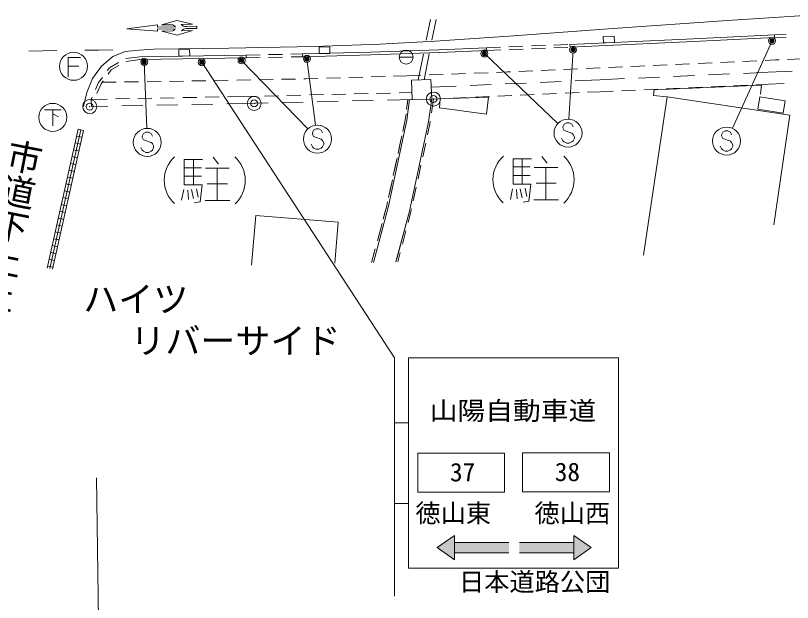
# Model space of a CAD drawing. Units: millimetres, scale not verified. Extents: x 40000 to 680000, y 20000 to 380000.
# Drawn here: x 254367 to 309800, y 236743 to 278618 of the extents above; entities that cross this region are included whole.
import ezdxf
from ezdxf.enums import TextEntityAlignment as Align

# ---------------------------------------------------------------- set-up
doc = ezdxf.new("R2010")
doc.units = ezdxf.units.MM
doc.header["$LTSCALE"] = 1000
doc.header["$PDMODE"] = 32
doc.header["$PDSIZE"] = 500
for name, color, linetype, lineweight in [('M-BGD', 7, 'Continuous', 13), ('M-BGD-EXST', 7, 'Continuous', 13), ('M-BMK-HTXT', 7, 'Continuous', 13), ('M-BMK-ROW', 7, 'Continuous', 13), ('M-STR-HTXT', 7, 'Continuous', 13), ('M-STR-STRC', 7, 'Continuous', 13)]:
    doc.layers.add(name, color=color, linetype=linetype, lineweight=lineweight)
doc.styles.add('@ＭＳ ゴシック', font='')
doc.styles.add('ＭＳ ゴシック', font='')
doc.styles.get('@ＭＳ ゴシック').set_extended_font_data('@MS Gothic')
doc.styles.get('ＭＳ ゴシック').set_extended_font_data('MS Gothic')

msp = doc.modelspace()

# ---------------------------------------------------------------- hatches: boundary and pattern name
at = {"layer": 'M-STR-STRC'}
for points in [[(285694, 241528), (285694, 241028), (285694, 240278), (285694, 239778), (284444, 240653)], [(294194, 241028), (294194, 241528), (295444, 240653), (294194, 239778), (294194, 240278)], [(284444, 240653), (284980, 241028), (285694, 241028), (285694, 240278), (285694, 239778)], [(285694, 241028), (289569, 241028), (289569, 240278), (285694, 240278)], [(290319, 241028), (294194, 241028), (294194, 240278), (290319, 240278)]]:
    msp.add_hatch(color=256, dxfattribs=at).paths.add_polyline_path(points)

# ---------------------------------------------------------------- linework, layer by layer
at = {"layer": 'M-BGD'}
for p, q in [((283671, 276853), (283964, 278324)), ((284081, 276865), (284374, 278337)), ((264493, 277944), (264496, 277795)), ((264496, 277795), (265783, 277819)), ((264793, 277950), (265593, 277966)), ((266553, 277834), (267295, 277849)), ((267298, 277699), (267295, 277849)), ((264499, 277645), (265786, 277669)), ((264502, 277495), (264499, 277645)), ((264802, 277500), (265602, 277516)), ((266556, 277684), (267298, 277699)), ((308513, 277243), (302240, 276942)), ((309342, 277277), (308513, 277243)), ((308513, 277243), (308521, 277043)), ((293920, 276553), (302240, 276942)), ((293930, 276353), (302249, 276742)), ((308522, 277043), (302250, 276742)), ((309350, 277077), (308521, 277043)), ((287976, 276321), (288975, 276360)), ((287976, 276321), (287984, 276121)), ((287984, 276121), (288983, 276160)), ((289574, 276383), (290574, 276422)), ((289582, 276183), (290582, 276222)), ((291173, 276445), (292173, 276484)), ((291181, 276246), (292180, 276285)), ((292772, 276508), (293771, 276547)), ((292780, 276308), (293779, 276347)), ((293920, 276553), (293928, 276353)), ((259008, 275620), (258133, 275620)), ((258133, 275620), (258133, 274245)), ((263232, 275669), (262240, 275543)), ((263232, 275669), (270818, 275789)), ((263235, 275470), (270822, 275589)), ((270818, 275789), (271818, 275812)), ((270818, 275789), (270822, 275589)), ((270823, 275589), (271823, 275612)), ((272418, 275826), (273418, 275849)), ((272423, 275626), (273422, 275649)), ((274018, 275863), (274852, 275882)), ((274022, 275663), (274857, 275682)), ((274852, 275882), (274857, 275682)), ((281737, 275652), (282737, 275652)), ((281737, 275652), (282737, 275652)), ((283106, 274022), (283475, 275872)), ((283518, 274038), (283886, 275885)), ((309457, 275488), (310456, 275528)), ((258133, 274995), (258883, 274995)), ((261714, 275263), (261062, 274888)), ((261744, 275049), (261198, 274735)), ((263258, 275471), (262266, 275345)), ((296670, 274910), (297669, 274955)), ((298269, 274982), (298877, 275009)), ((298877, 275009), (299268, 275027)), ((299867, 275054), (300866, 275100)), ((301465, 275127), (302464, 275173)), ((303064, 275201), (304063, 275246)), ((304662, 275274), (305661, 275320)), ((306260, 275347), (307259, 275393)), ((307859, 275421), (308579, 275454)), ((308579, 275454), (308858, 275465)), ((261062, 274888), (260915, 274688)), ((261198, 274735), (260979, 274437)), ((283881, 274381), (284881, 274418)), ((285480, 274441), (286480, 274478)), ((287079, 274500), (288078, 274537)), ((288678, 274560), (289478, 274590)), ((289478, 274590), (289677, 274599)), ((290277, 274625), (291276, 274670)), ((291875, 274697), (292874, 274741)), ((293473, 274768), (294472, 274812)), ((295072, 274839), (296071, 274884)), ((305301, 274447), (303803, 274381)), ((308058, 274570), (306300, 274492)), ((309778, 274654), (308058, 274570)), ((260560, 274205), (260292, 273840)), ((260623, 273954), (260466, 273740)), ((260549, 273853), (261549, 273868)), ((262149, 273876), (263149, 273891)), ((263749, 273899), (264749, 273914)), ((265349, 273922), (266349, 273937)), ((266949, 273948), (267949, 273967)), ((268548, 273978), (269548, 273997)), ((270148, 274008), (271148, 274027)), ((271748, 274038), (272748, 274057)), ((273348, 274068), (274347, 274087)), ((274947, 274098), (275073, 274100)), ((275073, 274100), (275947, 274127)), ((276547, 274146), (277546, 274176)), ((278146, 274195), (279145, 274225)), ((279745, 274244), (280745, 274274)), ((281344, 274293), (282282, 274321)), ((282282, 274321), (283282, 274359)), ((293288, 273913), (291790, 273846)), ((296051, 274035), (294287, 273957)), ((297809, 274114), (296051, 274035)), ((300306, 274225), (298808, 274158)), ((302804, 274336), (301305, 274269)), ((260292, 273840), (260074, 273338)), ((260466, 273740), (260175, 273066)), ((285796, 273580), (284032, 273502)), ((288293, 273691), (286795, 273625)), ((290791, 273802), (289292, 273735)), ((298597, 273298), (297598, 273253)), ((300195, 273369), (299196, 273325)), ((301793, 273440), (300794, 273396)), ((303392, 273511), (302393, 273467)), ((304990, 273583), (303991, 273538)), ((306589, 273654), (305590, 273609)), ((308097, 273721), (307188, 273681)), ((309206, 273775), (308097, 273721)), ((259836, 272787), (259772, 272638)), ((264694, 272730), (265693, 272748)), ((266293, 272759), (267293, 272778)), ((267893, 272789), (268893, 272807)), ((269493, 272819), (270615, 272839)), ((270615, 272839), (271533, 272861)), ((272133, 272875), (273132, 272899)), ((273732, 272913), (274732, 272936)), ((275332, 272951), (276331, 272974)), ((276931, 272988), (277931, 273012)), ((278531, 273026), (279531, 273049)), ((280130, 273064), (281130, 273087)), ((281730, 273101), (282647, 273123)), ((286580, 272764), (285581, 272720)), ((288179, 272835), (287180, 272791)), ((289777, 272906), (288778, 272862)), ((291375, 272977), (290376, 272933)), ((292974, 273048), (291975, 273004)), ((294572, 273119), (293573, 273075)), ((296089, 273186), (295172, 273146)), ((296998, 273227), (296089, 273186)), ((300862, 272812), (299181, 261511)), ((259772, 272638), (260894, 272659)), ((259772, 272638), (259781, 272138)), ((261494, 272670), (262494, 272689)), ((261954, 272179), (263454, 272206)), ((263094, 272700), (264094, 272718)), ((264454, 272225), (265953, 272253)), ((266953, 272271), (268453, 272299)), ((269453, 272318), (270626, 272340)), ((270626, 272340), (272397, 272381)), ((273397, 272405), (274897, 272440)), ((275896, 272464), (277396, 272499)), ((278396, 272523), (279895, 272558)), ((280895, 272581), (282667, 272623)), ((282267, 271908), (282357, 272616)), ((282304, 272195), (282357, 272616)), ((284185, 272658), (284041, 271668)), ((284185, 272658), (284041, 271668)), ((284982, 272693), (284064, 272653)), ((259781, 272138), (260954, 272160)), ((281993, 270333), (282173, 271168)), ((282054, 270616), (282173, 271168)), ((282173, 271168), (282228, 271600)), ((282173, 271168), (282192, 271313)), ((283955, 271075), (283929, 270894)), ((283955, 271075), (283929, 270894)), ((283929, 270894), (283757, 270095)), ((283929, 270894), (283757, 270095)), ((258830, 270506), (256620, 260592)), ((259025, 270463), (256818, 260561)), ((259220, 270419), (257013, 260518)), ((258721, 270018), (259111, 269931)), ((258830, 270506), (259220, 270419)), ((281718, 269051), (281928, 270029)), ((258612, 269530), (259003, 269443)), ((281657, 268769), (281867, 269746)), ((283631, 269508), (283421, 268531)), ((283631, 269508), (283421, 268531)), ((258503, 269042), (258894, 268955)), ((258395, 268554), (258785, 268467)), ((267717, 268335), (266406, 268335)), ((266406, 268335), (266406, 266540)), ((267717, 268335), (266406, 268335)), ((266406, 268335), (266406, 266540)), ((267062, 268335), (267062, 266540)), ((267062, 268335), (267062, 266540)), ((268463, 268515), (268840, 268023)), ((268463, 268515), (268840, 268023)), ((281381, 267487), (281591, 268465)), ((291175, 268386), (289864, 268386)), ((289864, 268386), (289864, 266591)), ((291175, 268386), (289864, 268386)), ((289864, 268386), (289864, 266591)), ((290520, 268386), (290520, 266591)), ((290520, 268386), (290520, 266591)), ((291921, 268566), (292298, 268074)), ((291921, 268566), (292298, 268074)), ((258286, 268066), (258676, 267979)), ((266406, 267761), (267636, 267761)), ((266406, 267761), (267636, 267761)), ((281320, 267204), (281531, 268182)), ((283294, 267944), (283084, 266966)), ((283294, 267944), (283084, 266966)), ((289864, 267812), (291093, 267812)), ((289864, 267812), (291093, 267812)), ((291380, 267779), (293061, 267779)), ((291380, 267779), (293061, 267779)), ((292208, 267779), (292208, 265468)), ((292208, 267779), (292208, 265468)), ((258177, 267578), (258568, 267491)), ((267922, 267728), (269603, 267728)), ((267922, 267728), (269603, 267728)), ((268750, 267728), (268750, 265417)), ((268750, 267728), (268750, 265417)), ((289864, 267205), (291085, 267205)), ((289864, 267205), (291085, 267205)), ((258068, 267090), (258459, 267003)), ((266406, 267154), (267627, 267154)), ((266406, 267154), (267627, 267154)), ((281044, 265923), (281255, 266901)), ((291503, 266664), (292938, 266664)), ((291503, 266664), (292938, 266664)), ((257851, 266114), (258241, 266027)), ((257960, 266602), (258350, 266515)), ((266373, 266204), (266218, 265441)), ((266373, 266204), (266218, 265441)), ((266406, 266540), (267677, 266540)), ((266406, 266540), (267677, 266540)), ((266660, 266163), (266709, 265482)), ((266660, 266163), (266709, 265482)), ((266922, 266204), (267054, 265556)), ((266922, 266204), (267054, 265556)), ((267275, 266245), (267390, 265663)), ((267275, 266245), (267390, 265663)), ((267677, 266540), (267537, 265318)), ((267677, 266540), (267537, 265318)), ((268045, 266613), (269480, 266613)), ((268045, 266613), (269480, 266613)), ((280984, 265640), (281194, 266618)), ((282958, 266380), (282748, 265402)), ((282958, 266380), (282748, 265402)), ((289831, 266255), (289675, 265492)), ((289831, 266255), (289675, 265492)), ((289864, 266591), (291134, 266591)), ((289864, 266591), (291134, 266591)), ((290118, 266214), (290167, 265533)), ((290118, 266214), (290167, 265533)), ((290380, 266255), (290512, 265607)), ((290380, 266255), (290512, 265607)), ((290733, 266296), (290848, 265714)), ((290733, 266296), (290848, 265714)), ((291134, 266591), (290995, 265369)), ((291134, 266591), (290995, 265369)), ((257742, 265626), (258132, 265539)), ((257633, 265138), (258024, 265051)), ((267537, 265318), (267119, 265245)), ((267537, 265318), (267119, 265245)), ((267898, 265417), (269652, 265417)), ((267898, 265417), (269652, 265417)), ((280599, 264088), (280857, 265052)), ((280674, 264367), (280857, 265052)), ((280857, 265052), (280918, 265337)), ((280857, 265052), (280857, 265054)), ((290995, 265369), (290577, 265296)), ((290995, 265369), (290577, 265296)), ((291356, 265468), (293110, 265468)), ((291356, 265468), (293110, 265468)), ((257524, 264650), (257915, 264563)), ((282582, 264630), (282375, 263846)), ((282582, 264630), (282375, 263846)), ((282621, 264815), (282582, 264630)), ((282621, 264815), (282582, 264630)), ((257416, 264162), (257806, 264075)), ((277387, 263875), (277153, 260941)), ((257307, 263674), (257697, 263587)), ((280186, 262542), (280444, 263508)), ((280261, 262821), (280519, 263787)), ((257198, 263186), (257589, 263099)), ((282223, 263266), (281968, 262299)), ((282223, 263266), (281968, 262299)), ((256981, 262210), (257371, 262123)), ((257089, 262698), (257480, 262611)), ((256872, 261722), (257262, 261635)), ((279773, 260996), (280031, 261962)), ((281815, 261719), (281636, 261039)), ((281815, 261719), (281686, 261229)), ((256763, 261234), (257153, 261147)), ((256654, 260746), (257045, 260659))]:
    msp.add_line(p, q, dxfattribs=at)
for points in [[(264493, 277944), (262298, 277677), (264502, 277495)], [(264793, 277950), (265887, 278271), (266993, 277993), (266193, 277977)], [(264802, 277500), (265907, 277222), (267001, 277543), (266201, 277527)], [(274852, 275882), (279707, 276006), (284575, 276175), (287976, 276321)], [(274857, 275682), (279713, 275806), (284583, 275975), (287984, 276121)], [(307511, 273007), (307594, 273644), (299938, 273328), (299890, 272905), (300862, 272812)], [(308469, 263675), (309612, 271510), (300862, 272812)], [(279897, 260999), (280974, 265024), (282292, 271148), (282479, 272619)], [(280376, 262790), (280974, 265024), (282292, 271148), (282479, 272619)], [(284064, 272660), (283811, 270915), (282465, 264658), (281511, 261036)], [(284064, 272660), (283811, 270915), (282465, 264658), (281570, 261260)], [(277387, 263875), (271503, 264346), (271212, 260816)]]:
    msp.add_lwpolyline(points, dxfattribs=at)
for points in [[(297077, 277150), (296289, 277116), (296309, 276659), (297097, 276693)], [(266781, 276191), (266011, 276164), (266026, 275714), (266797, 275741)], [(276801, 276372), (276027, 276380), (276022, 275913), (276796, 275905)], [(284010, 274057), (282614, 274003), (282667, 272606), (284064, 272660)], [(288123, 272796), (284675, 272672), (284609, 272037), (287967, 271571)], [(309142, 271641), (309284, 272533), (307482, 272819), (307340, 271927)]]:
    msp.add_lwpolyline(points, close=True, dxfattribs=at)
for centre, radius in [((282237, 275652), 500), ((282237, 275652), 500), ((258508, 274995), 1000)]:
    msp.add_circle(centre, radius, dxfattribs=at)
for centre, radius, start, end in [((266293, 278679), 1000, 225.5334, 239.318), ((266543, 278334), 500, 225.5334, 271.1064), ((266329, 276830), 1000, 91.1063, 91.1064), ((266329, 276830), 1000, 122.8947, 136.6793), ((266565, 277184), 500, 91.1063, 136.6793), ((267200, 266868), 2228, 131.6979, 228.0192), ((267200, 266868), 2228, 131.6979, 228.0192), ((268477, 266860), 2282, 312.8638, 47.4164), ((268477, 266860), 2282, 312.8638, 47.4164), ((290657, 266919), 2228, 131.6979, 228.0192), ((290657, 266919), 2228, 131.6979, 228.0192), ((291935, 266911), 2282, 312.8638, 47.4164), ((291935, 266911), 2282, 312.8638, 47.4164)]:
    msp.add_arc(centre, radius, start, end, dxfattribs=at)
at = {"layer": 'M-BGD-EXST'}
for p, q in [((256427, 271901), (257627, 271901)), ((257027, 271901), (257027, 270751)), ((257027, 271601), (257427, 271401))]:
    msp.add_line(p, q, dxfattribs=at)
msp.add_circle((257027, 271351), 1000, dxfattribs=at)
at = {"layer": 'M-BMK-ROW'}
for centre in [(271394, 272348), (284185, 272659), (259663, 272122)]:
    msp.add_circle(centre, 500, dxfattribs=at)
for p in [(284185, 272659), (259663, 272122), (271394, 272348)]:
    msp.add_point(p, dxfattribs=at)
at = {"layer": 'M-STR-HTXT'}
for p, q in [((308342, 276806), (305517, 270582)), ((294148, 276179), (293848, 271234)), ((275158, 275527), (275779, 270797)), ((287819, 275910), (293064, 270920)), ((263550, 275318), (263729, 270561)), ((267654, 275290), (281395, 254185)), ((270493, 275421), (275215, 270523)), ((260147, 245637), (260369, 229639))]:
    msp.add_line(p, q, dxfattribs=at)
for centre, radius in [((308342, 276806), 150), ((308342, 276806), 120), ((308342, 276806), 90), ((308342, 276806), 60), ((308342, 276806), 30), ((308342, 276806), 20), ((287819, 275910), 150), ((294148, 276179), 150), ((294148, 276179), 120), ((294148, 276179), 90), ((294148, 276179), 60), ((294148, 276179), 30), ((294148, 276179), 20), ((270493, 275421), 150), ((270493, 275421), 120), ((270493, 275421), 90), ((275158, 275527), 150), ((275158, 275527), 120), ((275158, 275527), 90), ((275158, 275527), 60), ((275158, 275527), 30), ((275158, 275527), 20), ((287819, 275910), 120), ((287819, 275910), 90), ((287819, 275910), 60), ((287819, 275910), 30), ((287819, 275910), 20), ((263550, 275318), 150), ((263550, 275318), 120), ((263550, 275318), 90), ((263550, 275318), 60), ((263550, 275318), 30), ((263550, 275318), 20), ((267654, 275290), 150), ((267654, 275290), 120), ((267654, 275290), 90), ((267654, 275290), 60), ((267654, 275290), 30), ((267654, 275290), 20), ((270493, 275421), 60), ((270493, 275421), 30), ((270493, 275421), 20)]:
    msp.add_circle(centre, radius, dxfattribs=at)
for p in [(308342, 276806), (287819, 275910), (294148, 276179), (263550, 275318), (267654, 275290), (270493, 275421), (275158, 275527)]:
    msp.add_point(p, dxfattribs=at)
at = {"layer": 'M-STR-STRC'}
for p, q in [((257311, 276114), (255311, 276087)), ((260298, 276154), (259311, 276141)), ((261311, 276164), (260298, 276154)), ((275819, 270529), (275637, 270438)), ((276001, 270529), (275819, 270529)), ((276183, 270438), (276001, 270529)), ((293515, 270868), (293424, 270686)), ((293424, 270686), (293424, 270595)), ((293424, 270595), (293515, 270414)), ((293697, 270959), (293515, 270868)), ((293878, 270959), (293697, 270959)), ((294060, 270868), (293878, 270959)), ((294151, 270686), (294060, 270868)), ((263493, 270204), (263402, 270022)), ((263402, 270022), (263402, 269931)), ((263675, 270295), (263493, 270204)), ((263857, 270295), (263675, 270295)), ((264039, 270204), (263857, 270295)), ((264130, 270022), (264039, 270204)), ((275637, 270438), (275547, 270256)), ((275547, 270256), (275547, 270166)), ((275547, 270166), (275637, 269984)), ((275637, 269984), (276183, 269802)), ((276274, 270256), (276183, 270438)), ((293515, 270414), (294060, 270232)), ((294060, 270232), (294151, 270141)), ((294151, 270141), (294242, 269959)), ((304826, 270298), (304735, 270116)), ((304735, 270116), (304735, 270025)), ((304735, 270025), (304826, 269843)), ((305008, 270389), (304826, 270298)), ((305190, 270389), (305008, 270389)), ((305371, 270298), (305190, 270389)), ((305462, 270116), (305371, 270298)), ((263402, 269931), (263493, 269749)), ((263493, 269749), (264039, 269567)), ((264039, 269567), (264130, 269477)), ((264130, 269477), (264221, 269295)), ((275547, 269256), (275456, 269438)), ((276183, 269802), (276274, 269711)), ((276274, 269711), (276365, 269529)), ((276365, 269438), (276274, 269256)), ((276365, 269529), (276365, 269438)), ((293424, 269686), (293333, 269868)), ((293515, 269595), (293424, 269686)), ((293697, 269504), (293515, 269595)), ((293878, 269504), (293697, 269504)), ((294060, 269595), (293878, 269504)), ((294151, 269686), (294060, 269595)), ((294242, 269868), (294151, 269686)), ((294242, 269959), (294242, 269868)), ((304826, 269843), (305371, 269661)), ((305371, 269661), (305462, 269571)), ((305462, 269571), (305553, 269389)), ((263402, 269022), (263312, 269204)), ((263493, 268931), (263402, 269022)), ((263675, 268840), (263493, 268931)), ((264039, 268931), (263857, 268840)), ((264130, 269022), (264039, 268931)), ((264221, 269204), (264130, 269022)), ((264221, 269295), (264221, 269204)), ((275637, 269166), (275547, 269256)), ((275819, 269075), (275637, 269166)), ((276001, 269075), (275819, 269075)), ((276183, 269166), (276001, 269075)), ((276274, 269256), (276183, 269166)), ((304735, 269116), (304644, 269298)), ((304826, 269025), (304735, 269116)), ((305008, 268934), (304826, 269025)), ((305190, 268934), (305008, 268934)), ((305371, 269025), (305190, 268934)), ((305462, 269116), (305371, 269025)), ((305553, 269298), (305462, 269116)), ((305553, 269389), (305553, 269298)), ((263857, 268840), (263675, 268840)), ((281395, 254185), (281395, 237185)), ((282395, 254185), (282395, 239185)), ((282395, 254185), (297395, 254185)), ((297395, 254185), (297395, 239185)), ((281395, 249560), (282395, 249560)), ((283065, 247406), (289265, 247406)), ((283065, 247406), (283065, 244606)), ((289265, 247406), (289265, 244606)), ((290543, 247427), (296743, 247427)), ((290543, 247427), (290543, 244627)), ((296743, 247427), (296743, 244627)), ((283065, 244606), (289265, 244606)), ((290543, 244627), (296743, 244627)), ((281395, 243810), (282395, 243810)), ((284444, 240653), (285694, 241528)), ((285694, 241528), (285694, 239778)), ((294194, 239778), (294194, 241528)), ((294194, 241528), (295444, 240653)), ((285694, 239778), (284444, 240653)), ((285694, 241028), (289569, 241028)), ((290319, 241028), (294194, 241028)), ((295444, 240653), (294194, 239778)), ((285694, 240278), (289569, 240278)), ((290319, 240278), (294194, 240278)), ((282395, 239185), (297395, 239185))]:
    msp.add_line(p, q, dxfattribs=at)
for points in [[(340426, 279745), (326466, 279343), (320567, 279167), (313979, 278843), (305162, 278272), (297009, 277683), (289556, 277152), (284308, 276783), (280365, 276564), (275670, 276405), (269575, 276290), (264246, 276212)], [(259209, 272118), (259465, 273117), (259869, 274127), (260510, 275010), (261317, 275693), (262179, 276059), (263190, 276155), (264246, 276212)]]:
    msp.add_lwpolyline(points, dxfattribs=at)
for centre in [(293788, 270232), (263766, 269567), (275910, 269802), (305099, 269661)]:
    msp.add_circle(centre, 1000, dxfattribs=at)

# ---------------------------------------------------------------- texts
at = {"layer": 'M-BGD', "style": 'ＭＳ ゴシック'}
for s, p in [('ハイツ', (259197, 256918)), ('リバーサイド', (262556, 253951))]:
    msp.add_text(s, height=1833, dxfattribs=at).set_placement(p, align=Align.BOTTOM_LEFT)
at = {"layer": 'M-BMK-HTXT', "style": '@ＭＳ ゴシック'}
msp.add_text('市道下上土井一号線', height=1833, rotation=258.864, dxfattribs=at).set_placement((255231, 269746), align=Align.MIDDLE_LEFT)
at = {"layer": 'M-STR-STRC', "style": 'ＭＳ ゴシック', "width": 1.1}
msp.add_text('山陽自動車道', height=1320, dxfattribs=at).set_placement((289861, 250423), align=Align.MIDDLE_CENTER)
at = {"layer": 'M-STR-STRC', "style": 'ＭＳ ゴシック'}
for s, p in [('37', (286265, 246040)), ('38', (293743, 246061)), ('徳山東', (285597, 243114)), ('徳山西', (294097, 243114))]:
    msp.add_text(s, height=1320, dxfattribs=at).set_placement(p, align=Align.MIDDLE_CENTER)
msp.add_text('日本道路公団', height=1320, dxfattribs=at).set_placement((286005, 237158), align=Align.BOTTOM_LEFT)

doc.saveas('drawing.dxf')
